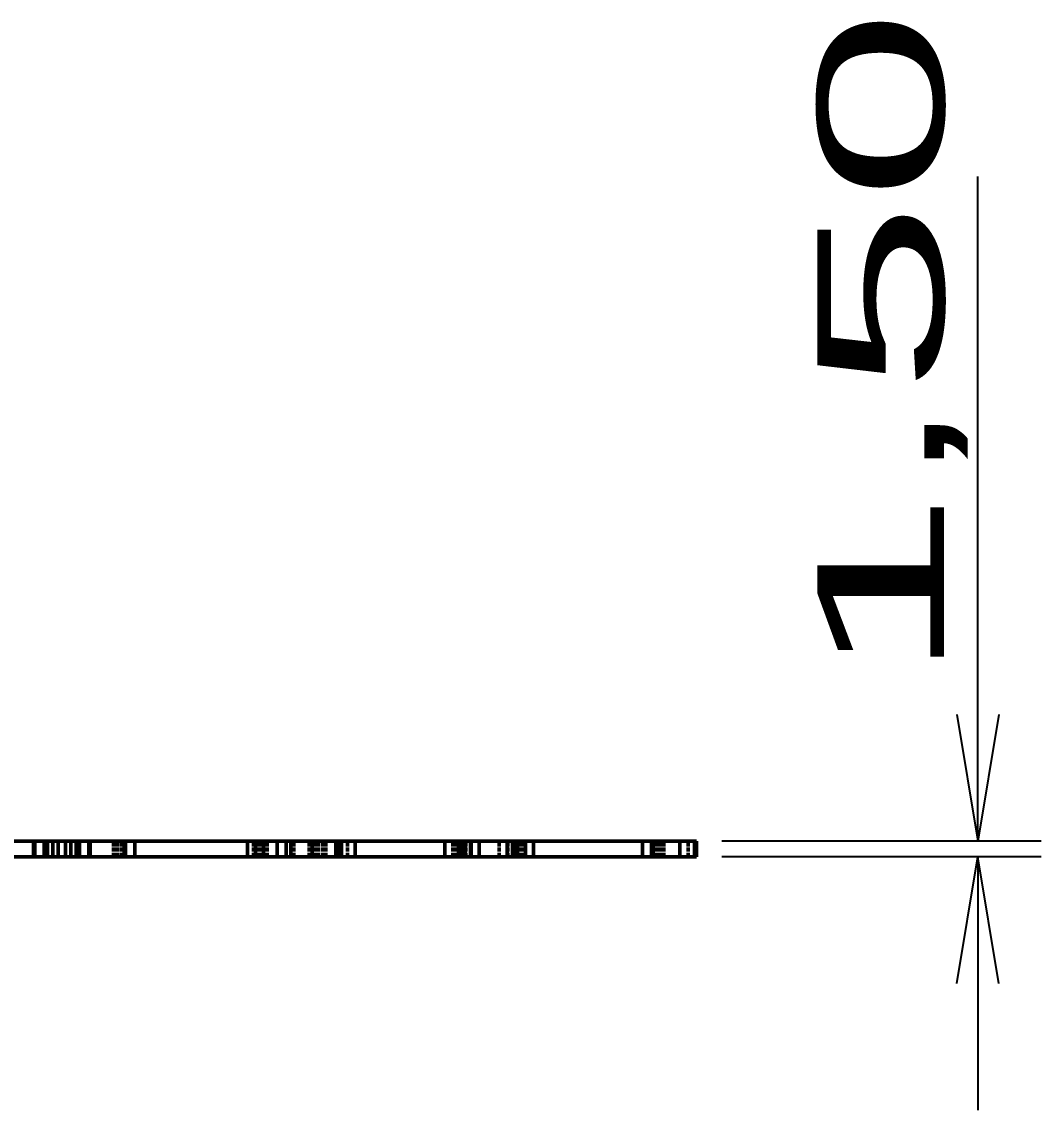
# Model space of a CAD drawing. Header units: millimetres. Extents: x -25 to 356, y -34 to 274.
# Drawn here: x 259.8 to 356.4, y -34.1 to 69 of the extents above; entities that cross this region are included whole.
import ezdxf
from ezdxf.enums import TextEntityAlignment as Align

# ---------------------------------------------------------------- set-up
doc = ezdxf.new("R2010")
doc.units = ezdxf.units.MM
doc.linetypes.add('Continuous2', pattern=[0])
doc.linetypes.add('DASHED', pattern=[0.5, 0.375, -0.125])
doc.layers.add('Unnamed Level 1000', color=1, linetype='Continuous')
doc.styles.add('MCArial', font='arial.ttf')

msp = doc.modelspace()

# ---------------------------------------------------------------- linework, layer by layer
at = {"layer": 'Unnamed Level 1000', "color": 1, "linetype": 'Continuous2', "lineweight": -3, "true_color": 0xff0000}
for p, q in [((350.39, -8.6), (350.39, 54.36)), ((348.4, 3.4), (350.39, -8.6)), ((352.39, 3.4), (350.39, -8.6)), ((356.39, -8.6), (326.15, -8.6)), ((356.39, -10.1), (326.15, -10.1)), ((348.4, -22.1), (350.39, -10.1)), ((350.39, -10.1), (350.39, -34.1)), ((352.39, -22.1), (350.39, -10.1))]:
    msp.add_line(p, q, dxfattribs=at)
at = {"layer": 'Unnamed Level 1000', "color": 1, "linetype": 'DASHED', "lineweight": 50, "true_color": 0xff0000}
for p, q in [((281.22, -8.6), (227.34, -8.6)), ((260.94, -10.1), (260.94, -8.6)), ((260.94, -8.6), (261.94, -8.6)), ((260.94, -8.6), (260.94, -10.1)), ((261.94, -8.6), (260.94, -8.6)), ((261.07, -8.6), (261.07, -10.1)), ((261.07, -10.1), (261.07, -8.6)), ((261.94, -8.6), (265.3, -8.6)), ((261.94, -8.6), (261.94, -10.1)), ((261.94, -8.6), (261.94, -10.1)), ((261.94, -10.1), (261.94, -8.6)), ((261.94, -10.1), (261.94, -8.6)), ((265.3, -8.6), (261.94, -8.6)), ((262.27, -10.1), (262.27, -8.6)), ((262.27, -10.1), (262.27, -8.6)), ((262.27, -8.6), (263.27, -8.6)), ((262.27, -8.6), (262.27, -10.1)), ((262.27, -8.6), (262.27, -10.1)), ((263.27, -8.6), (262.27, -8.6)), ((262.77, -10.1), (262.77, -8.6)), ((262.77, -8.6), (262.77, -10.1)), ((263.27, -8.6), (263.27, -10.1)), ((263.97, -8.6), (263.27, -8.6)), ((263.27, -10.1), (263.27, -8.6)), ((263.27, -8.6), (263.97, -8.6)), ((263.97, -10.1), (263.97, -8.6)), ((263.97, -8.6), (264.97, -8.6)), ((263.97, -8.6), (263.97, -10.1)), ((264.97, -8.6), (263.97, -8.6)), ((264.47, -8.6), (264.47, -10.1)), ((264.47, -10.1), (264.47, -8.6)), ((264.97, -8.6), (264.97, -10.1)), ((264.97, -8.6), (264.97, -10.1)), ((264.97, -10.1), (264.97, -8.6)), ((264.97, -10.1), (264.97, -8.6)), ((265.3, -10.1), (265.3, -8.6)), ((265.3, -10.1), (265.3, -8.6)), ((265.3, -8.6), (266.3, -8.6)), ((265.3, -8.6), (265.3, -10.1)), ((265.3, -8.6), (265.3, -10.1)), ((266.3, -8.6), (265.3, -8.6)), ((266.17, -10.1), (266.17, -8.6)), ((266.17, -8.6), (266.17, -10.1)), ((266.3, -8.6), (266.3, -10.1)), ((266.3, -10.1), (266.3, -8.6)), ((268.53, -10.1), (268.53, -8.6)), ((268.53, -10.1), (268.53, -8.6)), ((269.28, -8.6), (268.53, -8.6)), ((268.53, -10.1), (268.53, -8.6)), ((268.53, -8.6), (269.28, -8.6)), ((268.53, -10.1), (268.53, -8.6)), ((268.53, -10.1), (268.53, -8.6)), ((269.28, -8.6), (268.53, -8.6)), ((268.53, -10.1), (268.53, -8.6)), ((268.53, -8.6), (269.28, -8.6)), ((268.53, -10.1), (268.53, -8.6)), ((268.53, -10.1), (268.53, -8.6)), ((269.28, -8.6), (268.53, -8.6)), ((268.53, -10.1), (268.53, -8.6)), ((268.53, -8.6), (269.28, -8.6)), ((268.53, -10.1), (268.53, -8.6)), ((268.53, -10.1), (268.53, -8.6)), ((269.28, -8.6), (268.53, -8.6)), ((268.53, -10.1), (268.53, -8.6)), ((268.53, -8.6), (269.28, -8.6)), ((268.63, -10.1), (268.63, -8.6)), ((268.63, -10.1), (268.63, -8.6)), ((268.63, -10.1), (268.63, -8.6)), ((268.63, -10.1), (268.63, -8.6)), ((268.9, -10.1), (268.9, -8.6)), ((268.9, -10.1), (268.9, -8.6)), ((268.9, -10.1), (268.9, -8.6)), ((268.9, -10.1), (268.9, -8.6)), ((281.78, -8.6), (269.28, -8.6)), ((269.28, -10.1), (269.28, -8.6)), ((269.28, -10.1), (269.28, -8.6)), ((269.28, -10.1), (269.28, -8.6)), ((269.28, -8.6), (281.78, -8.6)), ((269.28, -10.1), (269.28, -8.6)), ((281.78, -8.6), (269.28, -8.6)), ((269.28, -10.1), (269.28, -8.6)), ((269.28, -10.1), (269.28, -8.6)), ((269.28, -8.6), (281.78, -8.6)), ((281.78, -8.6), (269.28, -8.6)), ((269.28, -10.1), (269.28, -8.6)), ((269.28, -10.1), (269.28, -8.6)), ((269.28, -10.1), (269.28, -8.6)), ((269.28, -8.6), (281.78, -8.6)), ((269.28, -10.1), (269.28, -8.6)), ((281.78, -8.6), (269.28, -8.6)), ((269.28, -10.1), (269.28, -8.6)), ((269.28, -10.1), (269.28, -8.6)), ((269.28, -8.6), (281.78, -8.6)), ((269.53, -10.1), (269.53, -8.6)), ((269.53, -8.6), (270.53, -8.6)), ((269.53, -8.6), (269.53, -10.1)), ((270.53, -8.6), (269.53, -8.6)), ((269.66, -8.6), (269.66, -10.1)), ((269.66, -10.1), (269.66, -8.6)), ((270.53, -8.6), (270.53, -10.1)), ((270.53, -8.6), (270.53, -10.1)), ((270.53, -8.6), (318.63, -8.6)), ((270.53, -10.1), (270.53, -8.6)), ((270.53, -10.1), (270.53, -8.6)), ((318.63, -8.6), (270.53, -8.6)), ((281.22, -10.1), (281.22, -8.6)), ((281.22, -10.1), (281.22, -8.6)), ((281.22, -8.6), (282.72, -8.6)), ((281.78, -10.1), (281.78, -8.6)), ((281.78, -10.1), (281.78, -8.6)), ((282.53, -8.6), (281.78, -8.6)), ((281.78, -10.1), (281.78, -8.6)), ((281.78, -8.6), (282.53, -8.6)), ((281.78, -10.1), (281.78, -8.6)), ((281.78, -10.1), (281.78, -8.6)), ((282.53, -8.6), (281.78, -8.6)), ((281.78, -10.1), (281.78, -8.6)), ((281.78, -8.6), (282.53, -8.6)), ((281.78, -10.1), (281.78, -8.6)), ((281.78, -10.1), (281.78, -8.6)), ((282.53, -8.6), (281.78, -8.6)), ((281.78, -10.1), (281.78, -8.6)), ((281.78, -8.6), (282.53, -8.6)), ((281.78, -10.1), (281.78, -8.6)), ((281.78, -10.1), (281.78, -8.6)), ((282.53, -8.6), (281.78, -8.6)), ((281.78, -10.1), (281.78, -8.6)), ((281.78, -8.6), (282.53, -8.6)), ((282.15, -10.1), (282.15, -8.6)), ((282.15, -10.1), (282.15, -8.6)), ((282.15, -10.1), (282.15, -8.6)), ((282.15, -10.1), (282.15, -8.6)), ((282.43, -10.1), (282.43, -8.6)), ((282.43, -10.1), (282.43, -8.6)), ((282.43, -10.1), (282.43, -8.6)), ((282.43, -10.1), (282.43, -8.6)), ((282.52, -10.1), (282.52, -8.6)), ((282.53, -10.1), (282.53, -8.6)), ((282.53, -10.1), (282.53, -8.6)), ((282.53, -10.1), (282.53, -8.6)), ((282.53, -10.1), (282.53, -8.6)), ((282.53, -10.1), (282.53, -8.6)), ((282.53, -10.1), (282.53, -8.6)), ((282.53, -10.1), (282.53, -8.6)), ((282.53, -10.1), (282.53, -8.6)), ((282.53, -10.1), (282.53, -8.6)), ((282.53, -10.1), (282.53, -8.6)), ((282.53, -10.1), (282.53, -8.6)), ((282.53, -10.1), (282.53, -8.6)), ((282.72, -10.1), (282.72, -8.6)), ((282.72, -10.1), (282.72, -8.6)), ((282.72, -10.1), (282.72, -8.6)), ((282.72, -10.1), (282.72, -8.6)), ((282.72, -10.1), (282.72, -8.6)), ((285.32, -8.6), (282.72, -8.6)), ((283.07, -10.1), (283.07, -8.6)), ((287.77, -8.6), (284.87, -8.6)), ((284.87, -8.6), (284.87, -10.1)), ((284.87, -10.1), (284.87, -8.6)), ((284.87, -8.6), (287.77, -8.6)), ((287.77, -8.6), (284.87, -8.6)), ((284.87, -8.6), (284.87, -10.1)), ((284.87, -10.1), (284.87, -8.6)), ((284.87, -8.6), (287.77, -8.6)), ((285.32, -10.1), (285.32, -8.6)), ((285.32, -10.1), (285.32, -8.6)), ((287.32, -8.6), (285.32, -8.6)), ((285.6, -10.1), (285.6, -8.6)), ((285.6, -10.1), (285.6, -8.6)), ((285.6, -10.1), (285.6, -8.6)), ((285.6, -10.1), (285.6, -8.6)), ((287.05, -10.1), (287.05, -8.6)), ((287.05, -10.1), (287.05, -8.6)), ((287.05, -10.1), (287.05, -8.6)), ((287.05, -10.1), (287.05, -8.6)), ((287.32, -10.1), (287.32, -8.6)), ((289.92, -8.6), (287.32, -8.6)), ((287.58, -10.1), (287.58, -8.6)), ((287.58, -10.1), (287.58, -8.6)), ((288.33, -8.6), (287.58, -8.6)), ((287.58, -10.1), (287.58, -8.6)), ((287.58, -8.6), (288.33, -8.6)), ((287.58, -10.1), (287.58, -8.6)), ((287.58, -10.1), (287.58, -8.6)), ((288.33, -8.6), (287.58, -8.6)), ((287.58, -10.1), (287.58, -8.6)), ((287.58, -8.6), (288.33, -8.6)), ((287.58, -10.1), (287.58, -8.6)), ((287.58, -10.1), (287.58, -8.6)), ((288.33, -8.6), (287.58, -8.6)), ((287.58, -10.1), (287.58, -8.6)), ((287.58, -8.6), (288.33, -8.6)), ((287.58, -10.1), (287.58, -8.6)), ((287.58, -10.1), (287.58, -8.6)), ((288.33, -8.6), (287.58, -8.6)), ((287.58, -10.1), (287.58, -8.6)), ((287.58, -8.6), (288.33, -8.6)), ((287.58, -10.1), (287.58, -8.6)), ((287.58, -10.1), (287.58, -8.6)), ((288.33, -8.6), (287.58, -8.6)), ((287.58, -10.1), (287.58, -8.6)), ((287.58, -8.6), (288.33, -8.6)), ((287.68, -10.1), (287.68, -8.6)), ((287.68, -10.1), (287.68, -8.6)), ((287.68, -10.1), (287.68, -8.6)), ((287.68, -10.1), (287.68, -8.6)), ((287.68, -10.1), (287.68, -8.6)), ((287.77, -10.1), (287.77, -8.6)), ((287.77, -10.1), (287.77, -8.6)), ((287.77, -10.1), (287.77, -8.6)), ((287.77, -10.1), (287.77, -8.6)), ((287.95, -10.1), (287.95, -8.6)), ((287.95, -10.1), (287.95, -8.6)), ((287.95, -10.1), (287.95, -8.6)), ((287.95, -10.1), (287.95, -8.6)), ((287.95, -10.1), (287.95, -8.6)), ((300.83, -8.6), (288.33, -8.6)), ((288.33, -10.1), (288.33, -8.6)), ((288.33, -10.1), (288.33, -8.6)), ((288.33, -10.1), (288.33, -8.6)), ((288.33, -8.6), (289.92, -8.6)), ((288.33, -10.1), (288.33, -8.6)), ((300.83, -8.6), (288.33, -8.6)), ((288.33, -10.1), (288.33, -8.6)), ((288.33, -10.1), (288.33, -8.6)), ((288.33, -8.6), (300.83, -8.6)), ((288.33, -10.1), (288.33, -8.6)), ((300.83, -8.6), (288.33, -8.6)), ((288.33, -10.1), (288.33, -8.6)), ((288.33, -10.1), (288.33, -8.6)), ((288.33, -8.6), (300.83, -8.6)), ((300.83, -8.6), (288.33, -8.6)), ((288.33, -10.1), (288.33, -8.6)), ((288.33, -10.1), (288.33, -8.6)), ((288.33, -10.1), (288.33, -8.6)), ((288.33, -8.6), (300.83, -8.6)), ((300.83, -8.6), (288.33, -8.6)), ((288.33, -10.1), (288.33, -8.6)), ((288.33, -10.1), (288.33, -8.6)), ((288.33, -10.1), (288.33, -8.6)), ((288.33, -8.6), (289.92, -8.6)), ((288.62, -10.1), (288.62, -8.6)), ((289.92, -10.1), (289.92, -8.6)), ((289.92, -8.6), (291.42, -8.6)), ((289.92, -8.6), (300.83, -8.6)), ((289.92, -10.1), (289.92, -8.6)), ((289.92, -10.1), (289.92, -8.6)), ((291.42, -8.6), (289.92, -8.6)), ((289.92, -10.1), (289.92, -8.6)), ((289.92, -10.1), (289.92, -8.6)), ((290.67, -10.1), (290.67, -8.6)), ((291.42, -8.6), (299.9, -8.6)), ((299.9, -8.6), (291.42, -8.6)), ((291.42, -10.1), (291.42, -8.6)), ((299.9, -8.6), (300.83, -8.6)), ((299.9, -10.1), (299.9, -8.6)), ((301.4, -8.6), (299.9, -8.6)), ((300.65, -10.1), (300.65, -8.6)), ((300.83, -10.1), (300.83, -8.6)), ((300.87, -8.6), (300.83, -8.6)), ((300.83, -10.1), (300.83, -8.6)), ((300.83, -10.1), (300.83, -8.6)), ((300.83, -8.6), (301.4, -8.6)), ((300.83, -10.1), (300.83, -8.6)), ((300.83, -10.1), (300.83, -8.6)), ((301.58, -8.6), (300.83, -8.6)), ((300.83, -10.1), (300.83, -8.6)), ((300.83, -8.6), (301.58, -8.6)), ((300.83, -10.1), (300.83, -8.6)), ((300.83, -10.1), (300.83, -8.6)), ((301.58, -8.6), (300.83, -8.6)), ((300.83, -10.1), (300.83, -8.6)), ((300.83, -8.6), (301.58, -8.6)), ((300.83, -10.1), (300.83, -8.6)), ((300.83, -10.1), (300.83, -8.6)), ((301.58, -8.6), (300.83, -8.6)), ((300.83, -10.1), (300.83, -8.6)), ((300.83, -8.6), (301.58, -8.6)), ((300.83, -10.1), (300.83, -8.6)), ((300.83, -10.1), (300.83, -8.6)), ((301.58, -8.6), (300.83, -8.6)), ((300.83, -10.1), (300.83, -8.6)), ((300.83, -8.6), (300.87, -8.6)), ((300.87, -10.1), (300.87, -8.6)), ((301.4, -8.6), (300.87, -8.6)), ((300.87, -10.1), (300.87, -8.6)), ((300.87, -10.1), (300.87, -8.6)), ((300.87, -8.6), (301.4, -8.6)), ((300.87, -10.1), (300.87, -8.6)), ((301.15, -10.1), (301.15, -8.6)), ((301.2, -10.1), (301.2, -8.6)), ((301.2, -10.1), (301.2, -8.6)), ((301.2, -10.1), (301.2, -8.6)), ((301.2, -10.1), (301.2, -8.6)), ((301.32, -10.1), (301.32, -8.6)), ((301.4, -10.1), (301.4, -8.6)), ((301.4, -10.1), (301.4, -8.6)), ((301.4, -10.1), (301.4, -8.6)), ((301.4, -10.1), (301.4, -8.6)), ((301.4, -10.1), (301.4, -8.6)), ((301.48, -10.1), (301.48, -8.6)), ((301.48, -10.1), (301.48, -8.6)), ((301.48, -10.1), (301.48, -8.6)), ((301.48, -10.1), (301.48, -8.6)), ((301.58, -10.1), (301.58, -8.6)), ((301.58, -10.1), (301.58, -8.6)), ((301.58, -10.1), (301.58, -8.6)), ((301.58, -10.1), (301.58, -8.6)), ((301.58, -10.1), (301.58, -8.6)), ((301.58, -10.1), (301.58, -8.6)), ((301.58, -10.1), (301.58, -8.6)), ((301.58, -10.1), (301.58, -8.6)), ((301.58, -10.1), (301.58, -8.6)), ((301.58, -10.1), (301.58, -8.6)), ((301.58, -10.1), (301.58, -8.6)), ((301.58, -10.1), (301.58, -8.6)), ((301.58, -10.1), (301.58, -8.6)), ((301.58, -10.1), (301.58, -8.6)), ((301.58, -10.1), (301.58, -8.6)), ((302.39, -8.6), (301.58, -8.6)), ((301.9, -10.1), (301.9, -8.6)), ((302.39, -10.1), (302.39, -8.6)), ((305.81, -8.6), (302.39, -8.6)), ((302.39, -10.1), (302.39, -8.6)), ((302.39, -10.1), (302.39, -8.6)), ((305.06, -10.1), (305.06, -8.6)), ((305.81, -10.1), (305.81, -8.6)), ((306.63, -8.6), (305.81, -8.6)), ((305.88, -10.1), (305.88, -8.6)), ((306.38, -10.1), (306.38, -8.6)), ((306.63, -10.1), (306.63, -8.6)), ((306.63, -10.1), (306.63, -8.6)), ((306.63, -10.1), (306.63, -8.6)), ((307.38, -8.6), (306.63, -8.6)), ((306.63, -10.1), (306.63, -8.6)), ((306.63, -8.6), (307.38, -8.6)), ((306.63, -10.1), (306.63, -8.6)), ((306.63, -10.1), (306.63, -8.6)), ((307.38, -8.6), (306.63, -8.6)), ((306.63, -10.1), (306.63, -8.6)), ((306.63, -8.6), (307.38, -8.6)), ((306.63, -10.1), (306.63, -8.6)), ((306.63, -10.1), (306.63, -8.6)), ((307.38, -8.6), (306.63, -8.6)), ((306.63, -10.1), (306.63, -8.6)), ((306.63, -10.1), (306.63, -8.6)), ((306.73, -10.1), (306.73, -8.6)), ((306.73, -10.1), (306.73, -8.6)), ((306.8, -10.1), (306.8, -8.6)), ((306.8, -10.1), (306.8, -8.6)), ((307.3, -8.6), (306.8, -8.6)), ((306.8, -8.6), (307.38, -8.6)), ((306.8, -10.1), (306.8, -8.6)), ((306.8, -10.1), (306.8, -8.6)), ((306.8, -8.6), (307.3, -8.6)), ((306.8, -10.1), (306.8, -8.6)), ((308.3, -8.6), (306.8, -8.6)), ((306.87, -10.1), (306.87, -8.6)), ((307, -10.1), (307, -8.6)), ((307, -10.1), (307, -8.6)), ((307, -10.1), (307, -8.6)), ((307, -10.1), (307, -8.6)), ((307.05, -10.1), (307.05, -8.6)), ((307.3, -10.1), (307.3, -8.6)), ((307.3, -10.1), (307.3, -8.6)), ((319.88, -8.6), (307.3, -8.6)), ((307.3, -10.1), (307.3, -8.6)), ((307.3, -8.6), (307.38, -8.6)), ((307.38, -10.1), (307.38, -8.6)), ((307.38, -10.1), (307.38, -8.6)), ((307.38, -8.6), (308.3, -8.6)), ((307.38, -10.1), (307.38, -8.6)), ((319.88, -8.6), (307.38, -8.6)), ((307.38, -10.1), (307.38, -8.6)), ((307.38, -10.1), (307.38, -8.6)), ((307.38, -8.6), (319.88, -8.6)), ((307.38, -10.1), (307.38, -8.6)), ((319.88, -8.6), (307.38, -8.6)), ((307.38, -10.1), (307.38, -8.6)), ((307.38, -10.1), (307.38, -8.6)), ((307.38, -8.6), (319.88, -8.6)), ((307.38, -10.1), (307.38, -8.6)), ((319.88, -8.6), (307.38, -8.6)), ((307.38, -8.6), (308.3, -8.6)), ((308.3, -8.6), (319.88, -8.6)), ((308.3, -8.6), (319.63, -8.6)), ((308.3, -10.1), (308.3, -8.6)), ((308.3, -10.1), (308.3, -8.6)), ((322.15, -8.6), (308.3, -8.6)), ((318.63, -10.1), (318.63, -8.6)), ((318.63, -10.1), (318.63, -8.6)), ((318.63, -8.6), (319.63, -8.6)), ((318.63, -8.6), (318.63, -10.1)), ((318.63, -8.6), (318.63, -10.1)), ((319.63, -8.6), (318.63, -8.6)), ((319.49, -10.1), (319.49, -8.6)), ((319.49, -8.6), (319.49, -10.1)), ((319.63, -8.6), (319.63, -10.1)), ((319.63, -10.1), (319.63, -8.6)), ((319.63, -8.6), (319.88, -8.6)), ((319.88, -10.1), (319.88, -8.6)), ((319.88, -10.1), (319.88, -8.6)), ((320.63, -8.6), (319.88, -8.6)), ((319.88, -10.1), (319.88, -8.6)), ((319.88, -8.6), (320.63, -8.6)), ((319.88, -10.1), (319.88, -8.6)), ((319.88, -10.1), (319.88, -8.6)), ((320.63, -8.6), (319.88, -8.6)), ((319.88, -10.1), (319.88, -8.6)), ((319.88, -8.6), (320.63, -8.6)), ((319.88, -10.1), (319.88, -8.6)), ((319.88, -10.1), (319.88, -8.6)), ((320.63, -8.6), (319.88, -8.6)), ((319.88, -10.1), (319.88, -8.6)), ((319.88, -8.6), (320.63, -8.6)), ((319.88, -10.1), (319.88, -8.6)), ((319.88, -10.1), (319.88, -8.6)), ((320.63, -8.6), (319.88, -8.6)), ((319.88, -10.1), (319.88, -8.6)), ((319.88, -8.6), (320.63, -8.6)), ((320.25, -10.1), (320.25, -8.6)), ((320.25, -10.1), (320.25, -8.6)), ((320.25, -10.1), (320.25, -8.6)), ((320.25, -10.1), (320.25, -8.6)), ((320.53, -10.1), (320.53, -8.6)), ((320.53, -10.1), (320.53, -8.6)), ((320.53, -10.1), (320.53, -8.6)), ((320.53, -10.1), (320.53, -8.6)), ((320.63, -10.1), (320.63, -8.6)), ((320.63, -10.1), (320.63, -8.6)), ((320.63, -10.1), (320.63, -8.6)), ((320.63, -10.1), (320.63, -8.6)), ((320.63, -10.1), (320.63, -8.6)), ((320.63, -10.1), (320.63, -8.6)), ((320.63, -10.1), (320.63, -8.6)), ((320.63, -10.1), (320.63, -8.6)), ((320.63, -10.1), (320.63, -8.6)), ((320.63, -10.1), (320.63, -8.6)), ((320.63, -10.1), (320.63, -8.6)), ((320.63, -10.1), (320.63, -8.6)), ((322.15, -10.1), (322.15, -8.6)), ((323.75, -8.6), (322.15, -8.6)), ((322.95, -10.1), (322.95, -8.6)), ((323.75, -10.1), (323.75, -8.6)), ((323.75, -10.1), (323.75, -8.6)), ((281.22, -10.1), (227.34, -10.1)), ((261.94, -10.1), (260.94, -10.1)), ((260.94, -10.1), (261.94, -10.1)), ((265.3, -10.1), (261.94, -10.1)), ((261.94, -10.1), (265.3, -10.1)), ((263.27, -10.1), (262.27, -10.1)), ((262.27, -10.1), (263.27, -10.1)), ((263.97, -10.1), (263.27, -10.1)), ((263.27, -10.1), (263.97, -10.1)), ((264.97, -10.1), (263.97, -10.1)), ((263.97, -10.1), (264.97, -10.1)), ((266.3, -10.1), (265.3, -10.1)), ((265.3, -10.1), (266.3, -10.1)), ((268.53, -10.1), (269.28, -10.1)), ((269.28, -10.1), (268.53, -10.1)), ((268.53, -10.1), (269.28, -10.1)), ((269.28, -10.1), (268.53, -10.1)), ((268.53, -10.1), (269.28, -10.1)), ((269.28, -10.1), (268.53, -10.1)), ((268.53, -10.1), (269.28, -10.1)), ((269.28, -10.1), (268.53, -10.1)), ((281.78, -10.1), (269.28, -10.1)), ((269.28, -10.1), (281.78, -10.1)), ((281.78, -10.1), (269.28, -10.1)), ((269.28, -10.1), (281.78, -10.1)), ((281.78, -10.1), (269.28, -10.1)), ((269.28, -10.1), (281.78, -10.1)), ((281.78, -10.1), (269.28, -10.1)), ((269.28, -10.1), (281.78, -10.1)), ((270.53, -10.1), (269.53, -10.1)), ((269.53, -10.1), (270.53, -10.1)), ((318.63, -10.1), (270.53, -10.1)), ((270.53, -10.1), (318.63, -10.1)), ((281.22, -10.1), (282.72, -10.1)), ((281.78, -10.1), (282.53, -10.1)), ((282.53, -10.1), (281.78, -10.1)), ((281.78, -10.1), (282.53, -10.1)), ((282.53, -10.1), (281.78, -10.1)), ((281.78, -10.1), (282.53, -10.1)), ((282.53, -10.1), (281.78, -10.1)), ((281.78, -10.1), (282.53, -10.1)), ((282.53, -10.1), (281.78, -10.1)), ((285.32, -10.1), (282.72, -10.1)), ((287.77, -10.1), (284.87, -10.1)), ((284.87, -10.1), (287.77, -10.1)), ((287.77, -10.1), (284.87, -10.1)), ((284.87, -10.1), (287.77, -10.1)), ((287.32, -10.1), (285.32, -10.1)), ((289.92, -10.1), (287.32, -10.1)), ((287.58, -10.1), (288.33, -10.1)), ((288.33, -10.1), (287.58, -10.1)), ((287.58, -10.1), (288.33, -10.1)), ((288.33, -10.1), (287.58, -10.1)), ((287.58, -10.1), (288.33, -10.1)), ((288.33, -10.1), (287.58, -10.1)), ((287.58, -10.1), (288.33, -10.1)), ((288.33, -10.1), (287.58, -10.1)), ((287.58, -10.1), (288.33, -10.1)), ((288.33, -10.1), (287.58, -10.1)), ((300.83, -10.1), (288.33, -10.1)), ((288.33, -10.1), (289.92, -10.1)), ((300.83, -10.1), (288.33, -10.1)), ((288.33, -10.1), (300.83, -10.1)), ((300.83, -10.1), (288.33, -10.1)), ((288.33, -10.1), (300.83, -10.1)), ((300.83, -10.1), (288.33, -10.1)), ((288.33, -10.1), (300.83, -10.1)), ((300.83, -10.1), (288.33, -10.1)), ((288.33, -10.1), (289.92, -10.1)), ((289.92, -10.1), (291.42, -10.1)), ((289.92, -10.1), (291.42, -10.1)), ((291.42, -10.1), (289.92, -10.1)), ((291.42, -10.1), (299.9, -10.1)), ((291.42, -10.1), (299.9, -10.1)), ((299.9, -10.1), (291.42, -10.1)), ((299.9, -10.1), (300.83, -10.1)), ((299.9, -10.1), (300.83, -10.1)), ((301.4, -10.1), (299.9, -10.1)), ((300.83, -10.1), (300.87, -10.1)), ((301.4, -10.1), (300.83, -10.1)), ((300.83, -10.1), (301.58, -10.1)), ((301.58, -10.1), (300.83, -10.1)), ((300.83, -10.1), (301.58, -10.1)), ((301.58, -10.1), (300.83, -10.1)), ((300.83, -10.1), (301.58, -10.1)), ((301.58, -10.1), (300.83, -10.1)), ((300.83, -10.1), (301.58, -10.1)), ((300.87, -10.1), (300.83, -10.1)), ((301.4, -10.1), (300.87, -10.1)), ((300.87, -10.1), (301.4, -10.1)), ((302.39, -10.1), (301.58, -10.1)), ((302.39, -10.1), (305.81, -10.1)), ((306.63, -10.1), (305.81, -10.1)), ((306.63, -10.1), (307.38, -10.1)), ((307.38, -10.1), (306.63, -10.1)), ((306.63, -10.1), (307.38, -10.1)), ((307.38, -10.1), (306.63, -10.1)), ((306.63, -10.1), (307.38, -10.1)), ((307.3, -10.1), (306.8, -10.1)), ((307.38, -10.1), (306.8, -10.1)), ((306.8, -10.1), (307.3, -10.1)), ((308.3, -10.1), (306.8, -10.1)), ((319.88, -10.1), (307.3, -10.1)), ((307.3, -10.1), (307.38, -10.1)), ((307.38, -10.1), (308.3, -10.1)), ((319.88, -10.1), (307.38, -10.1)), ((307.38, -10.1), (319.88, -10.1)), ((319.88, -10.1), (307.38, -10.1)), ((307.38, -10.1), (319.88, -10.1)), ((319.88, -10.1), (307.38, -10.1)), ((307.38, -10.1), (308.3, -10.1)), ((308.3, -10.1), (319.88, -10.1)), ((308.3, -10.1), (319.63, -10.1)), ((322.15, -10.1), (308.3, -10.1)), ((319.63, -10.1), (318.63, -10.1)), ((318.63, -10.1), (319.63, -10.1)), ((319.63, -10.1), (319.88, -10.1)), ((319.88, -10.1), (320.63, -10.1)), ((320.63, -10.1), (319.88, -10.1)), ((319.88, -10.1), (320.63, -10.1)), ((320.63, -10.1), (319.88, -10.1)), ((319.88, -10.1), (320.63, -10.1)), ((320.63, -10.1), (319.88, -10.1)), ((319.88, -10.1), (320.63, -10.1)), ((320.63, -10.1), (319.88, -10.1)), ((323.75, -10.1), (322.15, -10.1))]:
    msp.add_line(p, q, dxfattribs=at)
at = {"layer": 'Unnamed Level 1000', "color": 1, "linetype": 'Continuous2', "lineweight": 50, "true_color": 0xff0000}
for p, q in [((240.44, -8.6), (281.22, -8.6)), ((281.22, -10.1), (281.22, -8.6)), ((281.22, -8.6), (282.72, -8.6)), ((281.97, -10.1), (281.97, -8.6)), ((282.72, -10.1), (282.72, -8.6)), ((282.72, -8.6), (285.32, -8.6)), ((284.02, -10.1), (284.02, -8.6)), ((285.32, -10.1), (285.32, -8.6)), ((285.32, -8.6), (287.32, -8.6)), ((287.32, -10.1), (287.32, -8.6)), ((287.32, -10.1), (287.32, -8.6)), ((287.32, -8.6), (289.92, -8.6)), ((289.57, -10.1), (289.57, -8.6)), ((289.92, -10.1), (289.92, -8.6)), ((291.42, -8.6), (289.92, -8.6)), ((290.12, -10.1), (290.12, -8.6)), ((291.42, -10.1), (291.42, -8.6)), ((291.42, -10.1), (291.42, -8.6)), ((291.42, -8.6), (299.9, -8.6)), ((299.9, -10.1), (299.9, -8.6)), ((299.9, -10.1), (299.9, -8.6)), ((299.9, -8.6), (301.4, -8.6)), ((301.2, -10.1), (301.2, -8.6)), ((301.4, -10.1), (301.4, -8.6)), ((301.4, -8.6), (301.58, -8.6)), ((301.58, -10.1), (301.58, -8.6)), ((301.58, -8.6), (302.39, -8.6)), ((301.83, -10.1), (301.83, -8.6)), ((302.33, -10.1), (302.33, -8.6)), ((302.39, -10.1), (302.39, -8.6)), ((302.39, -8.6), (305.81, -8.6)), ((303.15, -10.1), (303.15, -8.6)), ((305.81, -10.1), (305.81, -8.6)), ((305.81, -10.1), (305.81, -8.6)), ((305.81, -8.6), (306.63, -8.6)), ((305.81, -10.1), (305.81, -8.6)), ((306.3, -10.1), (306.3, -8.6)), ((306.62, -10.1), (306.62, -8.6)), ((306.63, -10.1), (306.63, -8.6)), ((306.63, -8.6), (306.8, -8.6)), ((306.73, -10.1), (306.73, -8.6)), ((306.8, -10.1), (306.8, -8.6)), ((306.8, -8.6), (308.3, -8.6)), ((307.55, -10.1), (307.55, -8.6)), ((308.3, -10.1), (308.3, -8.6)), ((308.3, -8.6), (322.15, -8.6)), ((322.15, -10.1), (322.15, -8.6)), ((322.15, -10.1), (322.15, -8.6)), ((322.15, -8.6), (323.75, -8.6)), ((323.54, -10.1), (323.54, -8.6)), ((323.75, -10.1), (323.75, -8.6)), ((240.44, -10.1), (281.22, -10.1)), ((281.22, -10.1), (282.72, -10.1)), ((282.72, -10.1), (285.32, -10.1)), ((285.32, -10.1), (287.32, -10.1)), ((287.32, -10.1), (289.92, -10.1)), ((291.42, -10.1), (289.92, -10.1)), ((291.42, -10.1), (299.9, -10.1)), ((299.9, -10.1), (301.4, -10.1)), ((301.58, -10.1), (301.4, -10.1)), ((301.58, -10.1), (302.39, -10.1)), ((305.81, -10.1), (302.39, -10.1)), ((305.81, -10.1), (306.63, -10.1)), ((306.8, -10.1), (306.63, -10.1)), ((306.8, -10.1), (308.3, -10.1)), ((308.3, -10.1), (322.15, -10.1)), ((322.15, -10.1), (323.75, -10.1))]:
    msp.add_line(p, q, dxfattribs=at)

# ---------------------------------------------------------------- texts
at = {"layer": 'Unnamed Level 1000', "color": 1, "linetype": 'Continuous2', "lineweight": 50, "true_color": 0xff0000, "style": 'MCArial', "width": 1.96}
msp.add_text('1,50', height=12, rotation=90, dxfattribs=at).set_placement((341.19, 38.32), align=Align.MIDDLE_CENTER)

doc.saveas('drawing.dxf')
